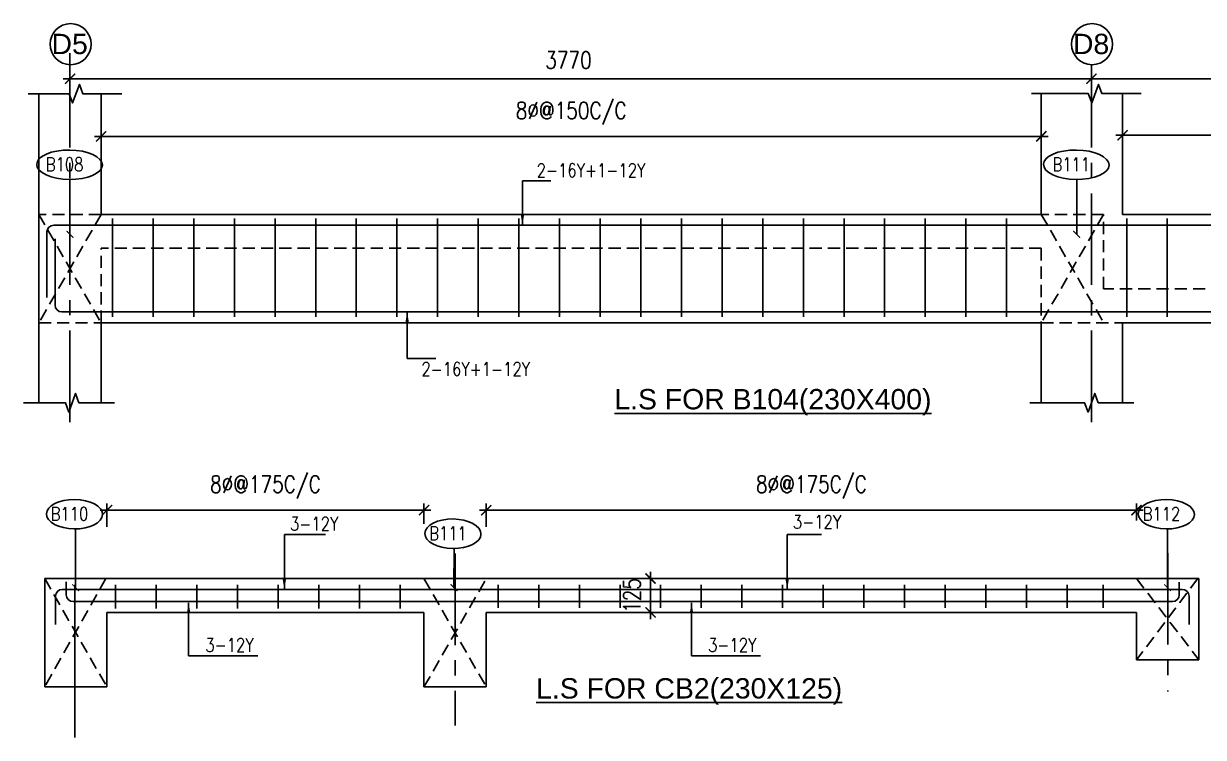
# Model space of a CAD drawing. Header units: millimetres. Extents: x 12977220 to 13113408, y -169657 to -55898.
# Drawn here: x 13043689 to 13048043, y -62181 to -59548 of the extents above; entities that cross this region are included whole.
import ezdxf

# ---------------------------------------------------------------- set-up
doc = ezdxf.new("R2010")
doc.units = ezdxf.units.MM
doc.header["$LTSCALE"] = 3
doc.header["$PDMODE"] = 66
for name, pattern in [('CENTER', [2, 1.25, -0.25, 0.25, -0.25]), ('CENTER2', [1.125, 0.75, -0.125, 0.125, -0.125]), ('HIDDEN', [0.375, 0.25, -0.125]), ('HIDDENX2', [0.75, 0.5, -0.25])]:
    doc.linetypes.add(name, pattern=pattern)
for name, color, linetype in [('BEAM ROD', 211, 'Continuous'), ('COLUMN-NAME', 83, 'Continuous'), ('DIM', 9, 'Continuous'), ('FOOTING', 60, 'Continuous'), ('GRID', 8, 'CENTER'), ('GRIDNAME', 83, 'Continuous'), ('Hidden', 5, 'HIDDEN'), ('MAIN-ROD', 31, 'Continuous'), ('STRIPS-COL-MID', 1, 'Continuous')]:
    doc.layers.add(name, color=color, linetype=linetype)
doc.styles.add('ariel', font='ARIAL.TTF')
doc.styles.add('ROMANS', font='romans.shx', dxfattribs={"width": 0.8})
doc.styles.add('ROMANT', font='romant.shx', dxfattribs={"width": 0.75})
doc.styles.add('STYLE1', font='romans.shx', dxfattribs={"width": 0.8})
doc.dimstyles.new('1NNN', dxfattribs={"dimtxt": 0.5, "dimasz": 0.625, "dimexe": 0.25, "dimexo": 0.25, "dimgap": 0.375, "dimtad": 1, "dimdec": 0, "dimzin": 0, "dimdsep": 46, "dimtxsty": 'ROMANS', "dimblk": 'ARCHTICK', "dimcen": 0.0225, "dimdle": 0.25, "dimclrd": 9, "dimclre": 9, "dimclrt": 4, "dimadec": 0, "dimazin": 0, "dimtfac": 1, "dimtdec": 0, "dimtofl": 0, "dimtmove": 0, "dimatfit": 3, "dimfxl": 1, "dimtvp": 0.25, "dimtolj": 1, "dimtzin": 0, "dimarcsym": 0})
doc.dimstyles.new('DIM', dxfattribs={"dimtxt": 3, "dimasz": 1, "dimexe": 1, "dimexo": 1, "dimgap": 0.5, "dimtad": 1, "dimdec": 0, "dimdsep": 46, "dimtxsty": 'ROMANT', "dimblk": 'DOT', "dimcen": 2, "dimdle": 1, "dimclrd": 9, "dimclre": 9, "dimclrt": 123, "dimadec": 0, "dimazin": 0, "dimtfac": 1, "dimtdec": 0, "dimtmove": 2, "dimatfit": 2, "dimldrblk": 'ARCHTICK', "dimfxl": 1, "dimarcsym": 0})

# ---------------------------------------------------------------- blocks, each defined once
blk = doc.blocks.new('_ARCHTICK')
at = {"color": 0, "linetype": 'ByBlock', "const_width": 0.15}
blk.add_lwpolyline([(-0.5, -0.5), (0.5, 0.5)], dxfattribs=at)
blk = doc.blocks.new('*D595')
at = {"layer": 'Defpoints', "color": 0, "transparency": 16777216}
for p in [(13043860.1, -59632), (13047630.1, -59751.6), (13047630.1, -59792.3)]:
    blk.add_point(p, dxfattribs=at)
at = {"layer": 'DIM', "color": 8, "lineweight": -2, "transparency": 16777216}
for p, q in [((13043860.1, -59657), (13043860.1, -59776.6)), ((13047630.1, -59767.3), (13047630.1, -59726.6)), ((13043835.1, -59751.6), (13047655.1, -59751.6))]:
    blk.add_line(p, q, dxfattribs=at)
at = {"layer": 'DIM', "color": 8, "lineweight": -2, "transparency": 16777216, "xscale": 37.5, "yscale": 37.5, "zscale": 37.5, "rotation": 180}
blk.add_blockref('_ARCHTICK', (13043860.1, -59751.6), dxfattribs=at)
at = {"layer": 'DIM', "color": 8, "lineweight": -2, "transparency": 16777216, "xscale": 37.5, "yscale": 37.5, "zscale": 37.5}
blk.add_blockref('_ARCHTICK', (13047630.1, -59751.6), dxfattribs=at)
at = {"layer": 'DIM', "color": 6, "transparency": 16777216, "insert": (13045699.8, -59682.8), "char_height": 62.5, "attachment_point": 5, "style": 'ROMANS'}
blk.add_mtext('\\A1;3770', dxfattribs=at)
blk = doc.blocks.new('*D596')
at = {"layer": 'Defpoints', "color": 0, "transparency": 16777216}
for p in [(13050155.1, -59635.2), (13050155.1, -59751.6), (13047630.1, -59789.9)]:
    blk.add_point(p, dxfattribs=at)
at = {"layer": 'DIM', "color": 8, "lineweight": -2, "transparency": 16777216}
for p, q in [((13050155.1, -59660.2), (13050155.1, -59776.6)), ((13047630.1, -59764.9), (13047630.1, -59726.6)), ((13047605.1, -59751.6), (13050180.1, -59751.6))]:
    blk.add_line(p, q, dxfattribs=at)
at = {"layer": 'DIM', "color": 8, "lineweight": -2, "transparency": 16777216, "xscale": 37.5, "yscale": 37.5, "zscale": 37.5, "rotation": 180}
blk.add_blockref('_ARCHTICK', (13047630.1, -59751.6), dxfattribs=at)
at = {"layer": 'DIM', "color": 8, "lineweight": -2, "transparency": 16777216, "xscale": 37.5, "yscale": 37.5, "zscale": 37.5}
blk.add_blockref('_ARCHTICK', (13050155.1, -59751.6), dxfattribs=at)
at = {"layer": 'DIM', "color": 6, "transparency": 16777216, "insert": (13048973.1, -59682.8), "char_height": 62.5, "attachment_point": 5, "style": 'ROMANS'}
blk.add_mtext('\\A1;2525', dxfattribs=at)
blk = doc.blocks.new('*D598')
at = {"layer": 'Defpoints', "color": 0, "transparency": 16777216}
for p in [(13043975, -59964.3), (13043975, -59968), (13047445.1, -60030.3)]:
    blk.add_point(p, dxfattribs=at)
at = {"layer": 'DIM', "color": 8, "lineweight": -2, "transparency": 16777216}
for p, q in [((13043975, -59943), (13043975, -59939.3)), ((13047445.1, -60005.3), (13047445.1, -59939.3)), ((13047470.1, -59964.3), (13043950, -59964.3))]:
    blk.add_line(p, q, dxfattribs=at)
at = {"layer": 'DIM', "color": 8, "lineweight": -2, "transparency": 16777216, "xscale": 37.5, "yscale": 37.5, "zscale": 37.5, "rotation": 180}
blk.add_blockref('_ARCHTICK', (13043975, -59964.3), dxfattribs=at)
at = {"layer": 'DIM', "color": 8, "lineweight": -2, "transparency": 16777216, "xscale": 37.5, "yscale": 37.5, "zscale": 37.5}
blk.add_blockref('_ARCHTICK', (13047445.1, -59964.3), dxfattribs=at)
at = {"layer": 'DIM', "color": 6, "transparency": 16777216, "insert": (13045710, -59879.2), "char_height": 62.5, "attachment_point": 5, "style": 'ROMANS'}
blk.add_mtext('\\A1;8%%C@150C/C', dxfattribs=at)
blk = doc.blocks.new('*D599')
at = {"layer": 'Defpoints', "color": 0, "transparency": 16777216}
for p in [(13047745.1, -59959.7), (13050075.1, -59940.3), (13047745.1, -59963.4)]:
    blk.add_point(p, dxfattribs=at)
at = {"layer": 'DIM', "color": 8, "lineweight": -2, "transparency": 16777216}
for p, q in [((13050100.1, -59959.7), (13047720.1, -59959.7)), ((13047745.1, -59938.4), (13047745.1, -59934.7)), ((13050075.1, -59965.3), (13050075.1, -59984.7))]:
    blk.add_line(p, q, dxfattribs=at)
at = {"layer": 'DIM', "color": 8, "lineweight": -2, "transparency": 16777216, "xscale": 37.5, "yscale": 37.5, "zscale": 37.5, "rotation": 180}
blk.add_blockref('_ARCHTICK', (13047745.1, -59959.7), dxfattribs=at)
at = {"layer": 'DIM', "color": 8, "lineweight": -2, "transparency": 16777216, "xscale": 37.5, "yscale": 37.5, "zscale": 37.5}
blk.add_blockref('_ARCHTICK', (13050075.1, -59959.7), dxfattribs=at)
at = {"layer": 'DIM', "color": 6, "transparency": 16777216, "insert": (13048820.5, -59874.6), "char_height": 62.5, "attachment_point": 5, "style": 'ROMANS'}
blk.add_mtext('\\A1;8%%C@150C/C', dxfattribs=at)
blk = doc.blocks.new('_Dot')
at = {"color": 0, "linetype": 'ByBlock', "lineweight": -2}
blk.add_line((-0.5, 0), (-1, 0), dxfattribs=at)
at = {"color": 0, "linetype": 'ByBlock', "const_width": 0.5}
blk.add_lwpolyline([(-0.25, 0, 1), (0.25, 0, 1)], format="xyb", close=True, dxfattribs=at)
blk = doc.blocks.new('*D651')
at = {"layer": 'Defpoints', "color": 0, "transparency": 16777216}
for p in [(13046087.8, -61595.3), (13046002.8, -61720.3), (13046089.5, -61720.3)]:
    blk.add_point(p, dxfattribs=at)
at = {"layer": 'DIM', "color": 8, "lineweight": -2, "transparency": 16777216}
for p, q in [((13046002.8, -61570.3), (13046002.8, -61745.3)), ((13046062.8, -61595.3), (13045977.8, -61595.3)), ((13046064.5, -61720.3), (13045977.8, -61720.3))]:
    blk.add_line(p, q, dxfattribs=at)
at = {"layer": 'DIM', "color": 8, "lineweight": -2, "transparency": 16777216, "xscale": 37.5, "yscale": 37.5, "zscale": 37.5}
for p, rotation in [((13046002.8, -61595.3), 90), ((13046002.8, -61720.3), 270)]:
    blk.add_blockref('_ARCHTICK', p, dxfattribs=dict(at, rotation=rotation))
at = {"layer": 'DIM', "color": 6, "transparency": 16777216, "insert": (13045934, -61657.8), "char_height": 62.5, "attachment_point": 5, "rotation": 90, "style": 'ROMANS'}
blk.add_mtext('\\A1;125', dxfattribs=at)
blk = doc.blocks.new('*D652')
at = {"layer": 'Defpoints', "color": 0, "transparency": 16777216}
for p in [(13043996.6, -61342.9), (13043996.6, -61429.5), (13045166.6, -61417.9)]:
    blk.add_point(p, dxfattribs=at)
at = {"layer": 'DIM', "color": 8, "lineweight": -2, "transparency": 16777216}
for p, q in [((13045191.6, -61342.9), (13043971.6, -61342.9)), ((13043996.6, -61404.5), (13043996.6, -61317.9)), ((13045166.6, -61392.9), (13045166.6, -61317.9))]:
    blk.add_line(p, q, dxfattribs=at)
at = {"layer": 'DIM', "color": 8, "lineweight": -2, "transparency": 16777216, "xscale": 37.5, "yscale": 37.5, "zscale": 37.5, "rotation": 180}
blk.add_blockref('_ARCHTICK', (13043996.6, -61342.9), dxfattribs=at)
at = {"layer": 'DIM', "color": 8, "lineweight": -2, "transparency": 16777216, "xscale": 37.5, "yscale": 37.5, "zscale": 37.5}
blk.add_blockref('_ARCHTICK', (13045166.6, -61342.9), dxfattribs=at)
at = {"layer": 'DIM', "color": 6, "transparency": 16777216, "insert": (13044581.6, -61257.8), "char_height": 62.5, "attachment_point": 5, "style": 'ROMANS'}
blk.add_mtext('\\A1;8%%C@175C/C', dxfattribs=at)
blk = doc.blocks.new('*D653')
at = {"layer": 'Defpoints', "color": 0, "transparency": 16777216}
for p in [(13045396.6, -61342.9), (13045396.6, -61429.5), (13047796.6, -61405.7)]:
    blk.add_point(p, dxfattribs=at)
at = {"layer": 'DIM', "color": 8, "lineweight": -2, "transparency": 16777216}
for p, q in [((13047821.6, -61342.9), (13045371.6, -61342.9)), ((13045396.6, -61404.5), (13045396.6, -61317.9)), ((13047796.6, -61380.7), (13047796.6, -61317.9))]:
    blk.add_line(p, q, dxfattribs=at)
at = {"layer": 'DIM', "color": 8, "lineweight": -2, "transparency": 16777216, "xscale": 37.5, "yscale": 37.5, "zscale": 37.5, "rotation": 180}
blk.add_blockref('_ARCHTICK', (13045396.6, -61342.9), dxfattribs=at)
at = {"layer": 'DIM', "color": 8, "lineweight": -2, "transparency": 16777216, "xscale": 37.5, "yscale": 37.5, "zscale": 37.5}
blk.add_blockref('_ARCHTICK', (13047796.6, -61342.9), dxfattribs=at)
at = {"layer": 'DIM', "color": 6, "transparency": 16777216, "insert": (13046596.6, -61257.8), "char_height": 62.5, "attachment_point": 5, "style": 'ROMANS'}
blk.add_mtext('\\A1;8%%C@175C/C', dxfattribs=at)

msp = doc.modelspace()

# ---------------------------------------------------------------- linework, layer by layer
at = {"layer": 'BEAM ROD', "color": 2}
for p, q in [((13047485.7, -60291.9), (13043800.1, -60291.9)), ((13050259.6, -60291.9), (13047485.7, -60291.9)), ((13043775.1, -60558.6), (13043775.1, -60316.9)), ((13043805.1, -60586.9), (13043805.1, -60342.1)), ((13050229.6, -60611.9), (13043830.1, -60611.9))]:
    msp.add_line(p, q, dxfattribs=at)
for centre, start, end in [((13043800.1, -60316.9), 90, 180), ((13043830.1, -60586.9, 0), 180, 270)]:
    msp.add_arc(centre, 25, start, end, dxfattribs=at)
at = {"layer": 'COLUMN-NAME', "color": 8, "linetype": 'HIDDENX2', "ltscale": 30}
for p, q in [((13043975.1, -60251.9), (13043745.1, -60251.9)), ((13043745.1, -60251.9), (13043975.1, -60651.9)), ((13043975.1, -60251.9), (13043745.1, -60651.9)), ((13047675.1, -60251.9), (13047445.1, -60251.9)), ((13047445.1, -60251.9), (13047675.1, -60651.9)), ((13047675.1, -60251.9), (13047445.1, -60651.9)), ((13047675.1, -60526.9), (13047675.1, -60251.9)), ((13047445.1, -60376.9), (13043975.1, -60376.9)), ((13043975.1, -60651.9), (13043975.1, -60376.9)), ((13047445.1, -60376.9), (13047445.1, -60651.9)), ((13050075.1, -60526.9), (13047675.1, -60526.9)), ((13043745.1, -60651.9), (13043975.1, -60651.9)), ((13047445.1, -60651.9), (13047745.1, -60651.9)), ((13043992.5, -61595.3), (13043766.6, -61995.3)), ((13043766.6, -61595.3), (13043996.6, -61995.3)), ((13045166.6, -61995.3), (13045396.6, -61595.3)), ((13045166.6, -61595.3), (13045396.6, -61995.3)), ((13048022.5, -61595.3), (13047796.6, -61895.3)), ((13047796.6, -61595.3), (13048026.6, -61895.3))]:
    msp.add_line(p, q, dxfattribs=at)
at = {"layer": 'DIM', "color": 1, "linetype": 'ByBlock', "ltscale": 500}
for p, q in [((13043745.1, -60251.9), (13043745.1, -59807.1)), ((13043975.1, -60251.9), (13043975.1, -59807.1)), ((13047445.1, -60251.9), (13047445.1, -59807.6)), ((13047745.1, -60251.9), (13047745.1, -59807.1)), ((13043745.1, -60946.5), (13043745.1, -60251.9)), ((13047445.1, -60251.9), (13043975.1, -60251.9)), ((13050075.1, -60251.9), (13047745.1, -60251.9)), ((13043975.1, -60946.5), (13043975.1, -60651.9)), ((13047445.1, -60651.9), (13043975.1, -60651.9)), ((13047445.1, -60947.1), (13047445.1, -60651.9)), ((13047745.1, -60946.5), (13047745.1, -60651.9)), ((13050075.1, -60651.9), (13047745.1, -60651.9)), ((13043766.6, -61595.3), (13045166.6, -61595.3)), ((13043766.6, -61595.3), (13043766.6, -61595.3)), ((13043766.6, -61595.3), (13043766.6, -61995.3)), ((13045396.6, -61595.3), (13045166.6, -61595.3)), ((13045396.6, -61595.3), (13047726.6, -61595.3)), ((13047726.6, -61595.3), (13048026.6, -61595.3)), ((13048026.6, -61595.3), (13048026.6, -61895.3)), ((13043996.6, -61720.3), (13045166.6, -61720.3)), ((13043996.6, -61720.3), (13043996.6, -61995.3)), ((13045166.6, -61720.3), (13045166.6, -61995.3)), ((13045396.6, -61720.3), (13047796.6, -61720.3)), ((13045396.6, -61720.3), (13045396.6, -61995.3)), ((13047796.6, -61720.3), (13047796.6, -61895.3)), ((13048026.6, -61895.3), (13047796.6, -61895.3)), ((13043996.6, -61995.3), (13043766.6, -61995.3)), ((13045166.6, -61995.3), (13045396.6, -61995.3))]:
    msp.add_line(p, q, dxfattribs=at)
at = {"layer": 'FOOTING', "color": 6, "linetype": 'ByBlock', "extrusion": (0, 0, -1)}
for centre, major_axis, ratio in [((13043858.3, -60068.8), (121.2, -1.5), 0.448183), ((13047573.9, -60068.8), (121.2, -1.5), 0.448183), ((13043876.6, -61357.8), (103.6, -1.2), 0.52435), ((13047906.6, -61357.9), (103.6, -1.2), 0.52435), ((13045273.3, -61429.9), (103.6, -1.2), 0.52435)]:
    msp.add_ellipse(centre, major_axis=major_axis, ratio=ratio, dxfattribs=at)
at = {"layer": 'GRID', "linetype": 'CENTER2', "ltscale": 150}
for p, q in [((13043860.1, -61017.8), (13043860.1, -59699.7)), ((13047630.1, -61018.1), (13047630.1, -59699.7)), ((13045281.6, -61503.1), (13045281.6, -62137.6)), ((13047911.6, -61501.4), (13047911.6, -62011.7))]:
    msp.add_line(p, q, dxfattribs=at)
at = {"layer": 'GRIDNAME'}
for centre in [(13043862.4, -59624), (13047632.4, -59624)]:
    msp.add_circle(centre, 75.8, dxfattribs=at)
at = {"layer": 'Hidden', "color": 1, "linetype": 'Continuous'}
for points in [[(13043706.3, -59806.7), (13043857.3, -59806.7), (13043869.8, -59841), (13043894.8, -59772.4), (13043907.3, -59806.7), (13044051.6, -59806.7)], [(13047408.4, -59806.6), (13047618.6, -59806.6), (13047631.1, -59841), (13047656.1, -59772.3), (13047668.6, -59806.6), (13047813.1, -59806.6)], [(13043688.8, -60946.5), (13043843, -60946.5), (13043855.5, -60980.9), (13043880.5, -60912.2), (13043893, -60946.5), (13044024.5, -60946.5)], [(13047403.3, -60946.5), (13047605.1, -60946.5), (13047617.6, -60980.9), (13047642.6, -60912.2), (13047655.1, -60946.5), (13047786.6, -60946.5)]]:
    msp.add_lwpolyline(points, dxfattribs=at)
at = {"layer": 'MAIN-ROD', "color": 2, "linetype": 'ByBlock', "ltscale": 500}
for p, q in [((13043846.4, -61607.8), (13043846.4, -61655.4)), ((13047954.2, -61655.4, 0), (13047954.2, -61608.8, 0)), ((13047965.4, -61635.3), (13043831.5, -61635.3)), ((13043806.5, -61660.3), (13043806.5, -61764.2)), ((13043871.4, -61680.4), (13047929.2, -61680.4)), ((13047990.4, -61660.3), (13047990.4, -61765))]:
    msp.add_line(p, q, dxfattribs=at)
for centre, start, end in [((13043831.5, -61660.3), 90, 180), ((13043871.4, -61655.4), 180, 270), ((13047929.2, -61655.4, 0), 270, 0), ((13047965.4, -61660.3), 0, 90)]:
    msp.add_arc(centre, 25, start, end, dxfattribs=at)
at = {"layer": 'STRIPS-COL-MID', "color": 8, "linetype": 'Continuous'}
for p, q in [((13044016.9, -60267), (13044016.9, -60629.6)), ((13044166.9, -60267), (13044166.9, -60629.6)), ((13044316.9, -60267), (13044316.9, -60629.6)), ((13044466.9, -60267), (13044466.9, -60629.6)), ((13044616.9, -60267), (13044616.9, -60629.6)), ((13044766.9, -60267), (13044766.9, -60629.6)), ((13044916.9, -60267), (13044916.9, -60629.6)), ((13045066.9, -60267), (13045066.9, -60629.6)), ((13045216.9, -60267), (13045216.9, -60629.6)), ((13045366.9, -60267), (13045366.9, -60629.6)), ((13045516.9, -60267), (13045516.9, -60629.6)), ((13045666.9, -60267), (13045666.9, -60629.6)), ((13045816.9, -60267), (13045816.9, -60629.6)), ((13045966.9, -60267), (13045966.9, -60629.6)), ((13046116.9, -60267), (13046116.9, -60629.6)), ((13046266.9, -60267), (13046266.9, -60629.6)), ((13046416.9, -60267), (13046416.9, -60629.6)), ((13046566.9, -60267), (13046566.9, -60629.6)), ((13046716.9, -60267), (13046716.9, -60629.6)), ((13046866.9, -60267), (13046866.9, -60629.6)), ((13047016.9, -60267), (13047016.9, -60629.6)), ((13047166.9, -60267), (13047166.9, -60629.6)), ((13047316.9, -60267), (13047316.9, -60629.6)), ((13047760.2, -60267), (13047760.2, -60629.6)), ((13047910.2, -60267), (13047910.2, -60629.6)), ((13043878.3, -61618.3), (13043878.3, -62181.2)), ((13044028.3, -61618.3), (13044028.3, -61705.4)), ((13044178.3, -61618.3), (13044178.3, -61705.4)), ((13044328.3, -61618.3), (13044328.3, -61705.4)), ((13044478.3, -61618.3), (13044478.3, -61705.4)), ((13044628.3, -61618.3), (13044628.3, -61705.4)), ((13044778.3, -61618.3), (13044778.3, -61705.4)), ((13044928.3, -61618.3), (13044928.3, -61705.4)), ((13045078.3, -61618.3), (13045078.3, -61705.4)), ((13045440.1, -61618.2), (13045440.1, -61703.8)), ((13045590.1, -61618.2), (13045590.1, -61703.8)), ((13045740.1, -61618.2), (13045740.1, -61703.8)), ((13045890.1, -61618.2), (13045890.1, -61703.8)), ((13046040.1, -61618.2), (13046040.1, -61703.8)), ((13046190.1, -61618.2), (13046190.1, -61703.8)), ((13046340.1, -61618.2), (13046340.1, -61703.8)), ((13046490.1, -61618.2), (13046490.1, -61703.8)), ((13046640.1, -61618.2), (13046640.1, -61703.8)), ((13046790.1, -61618.2), (13046790.1, -61703.8)), ((13046940.1, -61618.2), (13046940.1, -61703.8)), ((13047090.1, -61618.2), (13047090.1, -61703.8)), ((13047240.1, -61618.2), (13047240.1, -61703.8)), ((13047390.1, -61618.2), (13047390.1, -61703.8)), ((13047540.1, -61618.2), (13047540.1, -61703.8)), ((13047674, -61618.2), (13047674, -61703.8))]:
    msp.add_line(p, q, dxfattribs=at)

# ---------------------------------------------------------------- texts
at = {"layer": 'FOOTING', "color": 6, "linetype": 'ByBlock', "style": 'STYLE1', "width": 0.8}
for s, p in [('B108', (13043770.8, -60092.6)), ('B111', (13047486.4, -60092.6)), ('2-16Y+1-12Y', (13045582.6, -60114.4)), ('2-16Y+1-12Y', (13045157.2, -60847.6)), ('B110', (13043789.1, -61381.6)), ('B112', (13047819.1, -61381.7)), ('3-12Y', (13044672.2, -61418)), ('3-12Y', (13046528.2, -61411.2)), ('B111', (13045185.8, -61453.7)), ('3-12Y', (13044359.5, -61865.4)), ('3-12Y', (13046215.4, -61865.4))]:
    msp.add_text(s, height=50, dxfattribs=at).set_placement(p)
at = {"layer": 'GRIDNAME', "style": 'ariel'}
for s, p in [('D5', (13043791.9, -59660.7)), ('D8', (13047561.9, -59660.7))]:
    msp.add_text(s, height=75, rotation=0, dxfattribs=at).set_placement(p)
at = {"layer": 'GRIDNAME', "color": 2, "style": 'ariel'}
for s, p in [('%%UL.S FOR B104(230X400)', (13045869.2, -60971.1)), ('%%UL.S FOR CB2(230X125)', (13045580.4, -62037.8))]:
    msp.add_text(s, height=75, rotation=0, dxfattribs=at).set_placement(p)

# ---------------------------------------------------------------- dimensions: what is measured, and where the dimension line sits
at = {"layer": 'DIM', "color": 8}
for base, p1, p2, picture, middle in [((13047630.1, -59751.6), (13043860.1, -59632), (13047630.1, -59792.3), '*D595', (13045699.8, -59751.6)), ((13050155.1, -59751.6), (13047630.1, -59789.9), (13050155.1, -59635.2), '*D596', (13048973.1, -59751.6))]:
    dim = msp.add_linear_dim(base=base, p1=p1, p2=p2, dimstyle='1NNN', override={"dimscale": 25, "dimtxt": 2.5, "dimasz": 1.5, "dimexe": 1, "dimexo": 1, "dimgap": 1.5, "dimcen": 0.09, "dimdle": 1, "dimclrd": 8, "dimclre": 8, "dimclrt": 6, "dimtvp": 1}, dxfattribs=at)
    dim.commit()
    dim.dimension.update_dxf_attribs({"geometry": picture, "text_midpoint": middle, "dimtype": 160})
for base, p1, p2, text, picture, middle in [((13043975, -59964.3), (13047445.1, -60030.3), (13043975, -59968), '8%%C@150C/C', '*D598', (13045710, -59964.3)), ((13047745.1, -59959.7), (13050075.1, -59940.3), (13047745.1, -59963.4), '8%%C@150C/C', '*D599', (13048820.5, -59959.7)), ((13043996.6, -61342.9), (13045166.6, -61417.9), (13043996.6, -61429.5), '8%%C@175C/C', '*D652', (13044581.6, -61342.9)), ((13045396.6, -61342.9), (13047796.6, -61405.7), (13045396.6, -61429.5), '8%%C@175C/C', '*D653', (13046596.6, -61342.9))]:
    dim = msp.add_linear_dim(base=base, p1=p1, p2=p2, text=text, dimstyle='1NNN', override={"dimscale": 25, "dimtxt": 2.5, "dimasz": 1.5, "dimexe": 1, "dimexo": 1, "dimgap": 1.5, "dimcen": 0.09, "dimdle": 1, "dimclrd": 8, "dimclre": 8, "dimclrt": 6, "dimtvp": 1}, dxfattribs=at)
    dim.commit()
    dim.dimension.update_dxf_attribs({"geometry": picture, "text_midpoint": middle, "dimtype": 160})
dim = msp.add_linear_dim(base=(13046002.8, -61720.3), p1=(13046087.8, -61595.3), p2=(13046089.5, -61720.3), angle=90, dimstyle='1NNN', override={"dimscale": 25, "dimtxt": 2.5, "dimasz": 1.5, "dimexe": 1, "dimexo": 1, "dimgap": 1.5, "dimcen": 0.09, "dimdle": 1, "dimclrd": 8, "dimclre": 8, "dimclrt": 6, "dimtvp": 1}, dxfattribs=at)
dim.commit()
dim.dimension.update_dxf_attribs({"geometry": '*D651', "text_midpoint": (13046002.8, -61657.8), "dimtype": 160})

# ---------------------------------------------------------------- leaders
for points in [[(13045530, -60291.9), (13045530, -60128.4), (13045635.3, -60128.4)], [(13045104.5, -60611.9), (13045104.5, -60783.6), (13045209.8, -60783.6)], [(13044651.2, -61635.3), (13044651.2, -61433.1), (13044803.4, -61433.1)], [(13046507.2, -61635.3), (13046507.2, -61433.1), (13046633.7, -61433.1)], [(13044298, -61684.6), (13044298, -61880.2), (13044553, -61880.2)], [(13046154, -61684.6), (13046154, -61880.2), (13046409, -61880.2)]]:
    msp.add_leader(points, dimstyle='1NNN', override={"dimscale": 25, "dimtxt": 2.5, "dimasz": 1.5, "dimexe": 1, "dimexo": 1, "dimgap": 1.5, "dimcen": 0.09, "dimdle": 1, "dimclrd": 8, "dimclre": 8, "dimclrt": 6, "dimtvp": 1}, dxfattribs=at)
at = {"layer": 'FOOTING', "linetype": 'ByBlock', "ltscale": 500}
for points in [[(13043860.1, -60325.5), (13043860.1, -60123.1)], [(13047575.7, -60325.5), (13047575.8, -60123.1)], [(13043880.7, -61628.9), (13043880.7, -61412.1)], [(13047910.7, -61628.9), (13047910.7, -61412.3)], [(13045277.4, -61628.9), (13045277.5, -61484.2)]]:
    msp.add_leader(points, dimstyle='DIM', override={"dimscale": 25, "dimclrt": 6}, dxfattribs=at)

doc.saveas('drawing.dxf')
